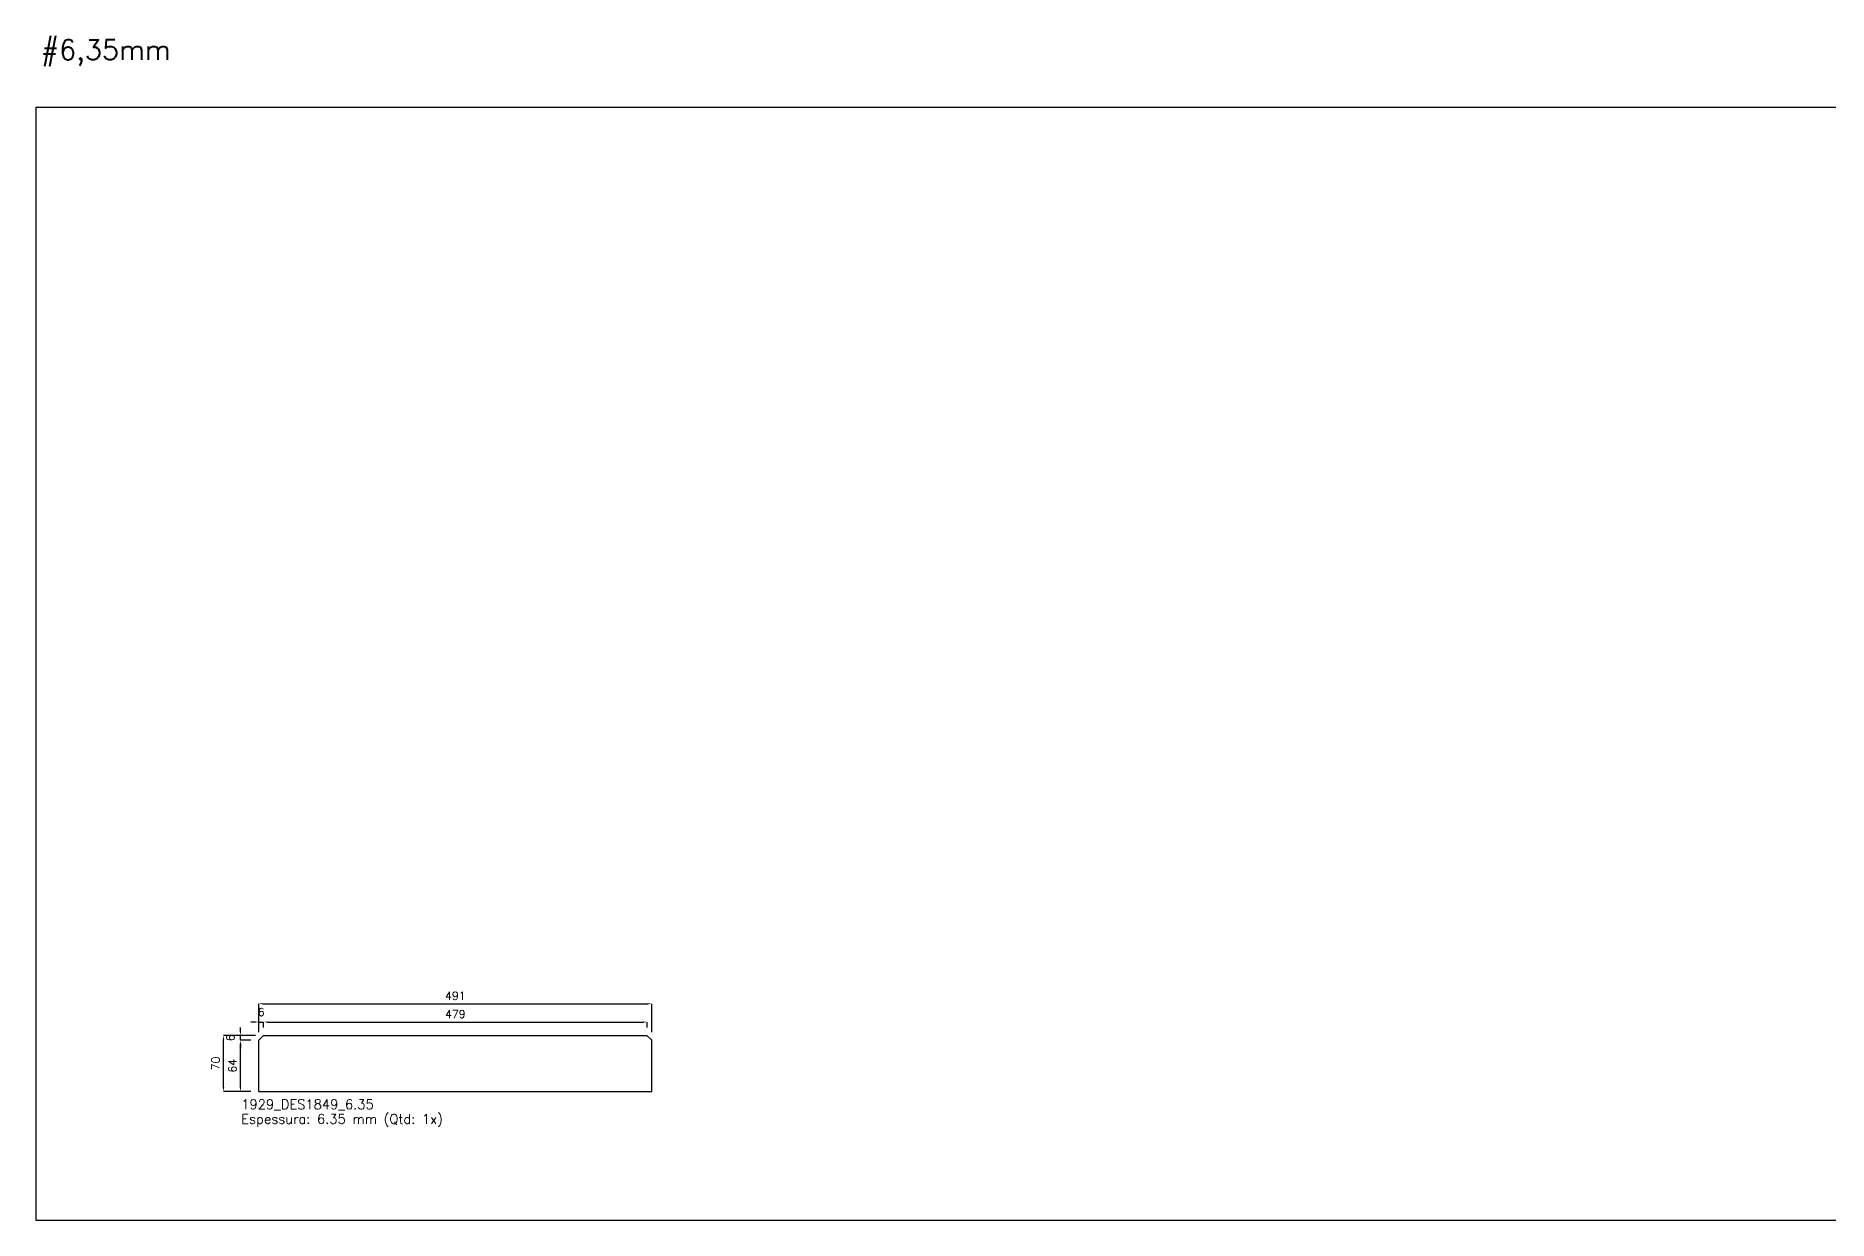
# Model space of a CAD drawing. Header units: millimetres. Extents: x 9079 to 77989, y 377 to 2054.
# Drawn here: x 20160 to 22399, y 575 to 2054 of the extents above; entities that cross this region are included whole.
import ezdxf

# ---------------------------------------------------------------- set-up
doc = ezdxf.new("R2010")
doc.units = ezdxf.units.MM
doc.header["$MEASUREMENT"] = 0
doc.header["$PDMODE"] = 3
doc.layers.add('TEXTO', color=3, linetype='Continuous')
doc.styles.add('ROMANS', font='romans')
doc.dimstyles.new('5M', dxfattribs={"dimtxt": 10, "dimasz": 5, "dimexe": 0, "dimexo": 10, "dimgap": 5, "dimtad": 3, "dimdec": 1, "dimzin": 12, "dimdsep": 46, "dimtxsty": 'ROMANS', "dimcen": 0, "dimclrd": 2, "dimclre": 2, "dimclrt": 3, "dimadec": 0, "dimazin": 0, "dimtfac": 1, "dimtdec": 1, "dimtmove": 2, "dimatfit": 3, "dimfxl": 1, "dimtolj": 1, "dimtzin": 0, "dimlwd": -1, "dimlwe": -1, "dimarcsym": 0})

# ---------------------------------------------------------------- blocks, each defined once
blk = doc.blocks.new('*D509')
at = {"color": 2}
for p, q in [((20428.2, 800), (20415.2, 800)), ((20415.2, 741), (20415.2, 795)), ((20428.2, 736), (20415.2, 736))]:
    blk.add_line(p, q, dxfattribs=at)
for points in [[(20416.1, 795), (20414.4, 795), (20415.2, 800)], [(20414.4, 741), (20416.1, 741), (20415.2, 736)]]:
    blk.add_solid(points, dxfattribs=at)
at = {"layer": 'Defpoints', "color": 0}
for p in [(20415.2, 800), (20438.2, 800), (20438.2, 736)]:
    blk.add_point(p, dxfattribs=at)
at = {"color": 3, "insert": (20405.2, 768), "char_height": 10, "attachment_point": 5, "rotation": 90, "style": 'ROMANS'}
blk.add_mtext('\\A1;64', dxfattribs=at)
blk = doc.blocks.new('*D510')
at = {"color": 2}
for p, q in [((20415.2, 811), (20415.2, 816)), ((20434.2, 806), (20415.2, 806)), ((20415.2, 800), (20415.2, 806)), ((20428.2, 800), (20415.2, 800)), ((20415.2, 795), (20415.2, 790))]:
    blk.add_line(p, q, dxfattribs=at)
for points in [[(20414.4, 811), (20416.1, 811), (20415.2, 806)], [(20416.1, 795), (20414.4, 795), (20415.2, 800)]]:
    blk.add_solid(points, dxfattribs=at)
at = {"layer": 'Defpoints', "color": 0}
for p in [(20415.2, 806), (20438.2, 800), (20444.2, 806)]:
    blk.add_point(p, dxfattribs=at)
at = {"color": 3, "insert": (20402.7, 803), "char_height": 10, "attachment_point": 5, "rotation": 90, "style": 'ROMANS'}
blk.add_mtext('\\A1;6', dxfattribs=at)
blk = doc.blocks.new('*D511')
at = {"color": 2}
for p, q in [((20434.2, 806), (20394.2, 806)), ((20394.2, 741), (20394.2, 801)), ((20428.2, 736), (20394.2, 736))]:
    blk.add_line(p, q, dxfattribs=at)
for points in [[(20395, 801), (20393.3, 801), (20394.2, 806)], [(20393.3, 741), (20395, 741), (20394.2, 736)]]:
    blk.add_solid(points, dxfattribs=at)
at = {"layer": 'Defpoints', "color": 0}
for p in [(20394.2, 806), (20444.2, 806), (20438.2, 736)]:
    blk.add_point(p, dxfattribs=at)
at = {"color": 3, "insert": (20384.2, 771), "char_height": 10, "attachment_point": 5, "rotation": 90, "style": 'ROMANS'}
blk.add_mtext('\\A1;70', dxfattribs=at)
blk = doc.blocks.new('*D512')
at = {"color": 2}
for p, q in [((20433.2, 822.7), (20428.2, 822.7)), ((20438.2, 810), (20438.2, 822.7)), ((20438.2, 822.7), (20444.2, 822.7)), ((20444.2, 816), (20444.2, 822.7)), ((20449.2, 822.7), (20454.2, 822.7))]:
    blk.add_line(p, q, dxfattribs=at)
for points in [[(20433.2, 821.9), (20433.2, 823.5), (20438.2, 822.7)], [(20449.2, 823.5), (20449.2, 821.9), (20444.2, 822.7)]]:
    blk.add_solid(points, dxfattribs=at)
at = {"layer": 'Defpoints', "color": 0}
for p in [(20444.2, 822.7), (20438.2, 800), (20444.2, 806)]:
    blk.add_point(p, dxfattribs=at)
at = {"color": 3, "insert": (20441.2, 835.2), "char_height": 10, "attachment_point": 5, "style": 'ROMANS'}
blk.add_mtext('\\A1;6', dxfattribs=at)
blk = doc.blocks.new('*D513')
at = {"color": 2}
for p, q in [((20444.2, 816), (20444.2, 822.7)), ((20449.2, 822.7), (20918.2, 822.7)), ((20923.2, 816), (20923.2, 822.7))]:
    blk.add_line(p, q, dxfattribs=at)
for points in [[(20449.2, 823.5), (20449.2, 821.9), (20444.2, 822.7)], [(20918.2, 821.9), (20918.2, 823.5), (20923.2, 822.7)]]:
    blk.add_solid(points, dxfattribs=at)
at = {"layer": 'Defpoints', "color": 0}
for p in [(20923.2, 822.7), (20444.2, 806), (20923.2, 806)]:
    blk.add_point(p, dxfattribs=at)
at = {"color": 3, "insert": (20683.7, 832.7), "char_height": 10, "attachment_point": 5, "style": 'ROMANS'}
blk.add_mtext('\\A1;479', dxfattribs=at)
blk = doc.blocks.new('*D514')
at = {"color": 2}
for p, q in [((20438.2, 810), (20438.2, 845.5)), ((20443.2, 845.5), (20924.2, 845.5)), ((20929.2, 810), (20929.2, 845.5))]:
    blk.add_line(p, q, dxfattribs=at)
for points in [[(20443.2, 846.3), (20443.2, 844.7), (20438.2, 845.5)], [(20924.2, 844.7), (20924.2, 846.3), (20929.2, 845.5)]]:
    blk.add_solid(points, dxfattribs=at)
at = {"layer": 'Defpoints', "color": 0}
for p in [(20929.2, 845.5), (20438.2, 800), (20929.2, 800)]:
    blk.add_point(p, dxfattribs=at)
at = {"color": 3, "insert": (20683.7, 855.5), "char_height": 10, "attachment_point": 5, "style": 'ROMANS'}
blk.add_mtext('\\A1;491', dxfattribs=at)

msp = doc.modelspace()

# ---------------------------------------------------------------- linework, layer by layer
for p, q in [((20444.17, 805.99), (20438.17, 799.99)), ((20438.17, 735.99), (20438.17, 799.99)), ((20444.17, 805.99), (20923.17, 805.99)), ((20923.17, 805.99), (20929.17, 799.99)), ((20929.17, 735.99), (20929.17, 799.99)), ((20438.17, 735.99), (20929.17, 735.99))]:
    msp.add_line(p, q)
msp.add_lwpolyline([(20159.63, 575.24), (29116.71, 575.24), (29116.71, 1965.01), (20159.63, 1965.01)], close=True)

# ---------------------------------------------------------------- texts
at = {"layer": 'TEXTO', "color": 6, "style": 'ROMANS'}
for s, height, p in [('#6,35mm', 25, (20166.14, 2024.69)), ('1929_DES1849_6.35', 12, (20416.23, 713.89)), ('Espessura: 6.35 mm (Qtd: 1x)', 12, (20416.23, 695.6))]:
    msp.add_text(s, height=height, dxfattribs=at).set_placement(p)

# ---------------------------------------------------------------- dimensions: what is measured, and where the dimension line sits
for base, p1, p2, picture, middle in [((20929.17, 845.51), (20438.17, 799.99), (20929.17, 799.99), '*D514', (20683.67, 855.51)), ((20444.17, 822.69), (20438.17, 799.99), (20444.17, 805.99), '*D512', (20441.17, 835.19)), ((20923.17, 822.69), (20444.17, 805.99), (20923.17, 805.99), '*D513', (20683.67, 832.69))]:
    dim = msp.add_linear_dim(base=base, p1=p1, p2=p2, dimstyle='5M')
    dim.commit()
    dim.dimension.update_dxf_attribs({"geometry": picture, "text_midpoint": middle})
for base, p1, p2, picture, middle in [((20415.24, 805.99), (20438.17, 799.99), (20444.17, 805.99), '*D510', (20402.74, 802.99)), ((20394.17, 805.99), (20438.17, 735.99), (20444.17, 805.99), '*D511', (20384.17, 770.99)), ((20415.24, 799.99), (20438.17, 735.99), (20438.17, 799.99), '*D509', (20405.24, 767.99))]:
    dim = msp.add_linear_dim(base=base, p1=p1, p2=p2, angle=90, dimstyle='5M')
    dim.commit()
    dim.dimension.update_dxf_attribs({"geometry": picture, "text_midpoint": middle})

doc.saveas('drawing.dxf')
